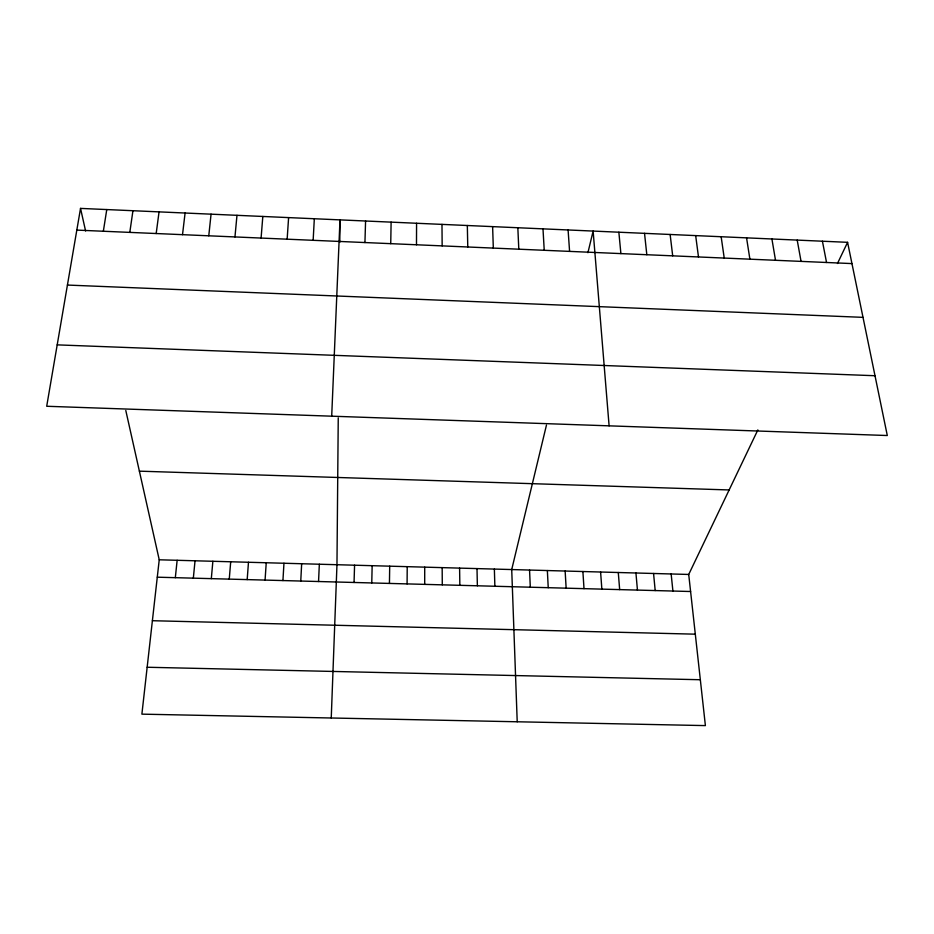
<?xml version="1.0" encoding="UTF-8"?>
<svg xmlns="http://www.w3.org/2000/svg" width="934" height="934" viewBox="0 0 934 934"><rect width="100%" height="100%" fill="white"/><g stroke="black" fill="none" stroke-linecap="round" stroke-linejoin="round"><path stroke-width="1.4" d="M424.701 584.369L424.713 567.148M416.482 244.778L416.576 223.261M407.084 583.902L407.224 566.658M338.248 417.883L336.964 564.72L331.243 718.001M339.789 242.338L339.988 219.875L331.698 416.19M389.443 583.423L389.7 566.179M390.739 243.669L391.113 222.14M371.767 582.956L372.152 565.689M364.937 242.548L365.579 221.008M354.056 582.477L354.57 565.198M318.552 581.52L319.335 564.229M300.76 581.041L301.659 563.739M313.147 240.318L314.326 218.743M282.932 580.563L283.959 563.249M287.147 239.186L288.606 217.599M265.069 580.084L266.237 562.758M247.183 579.605L248.479 562.268M261.088 238.065L262.816 216.466M229.262 579.127L230.698 561.778M211.317 578.648L212.87 561.276M234.959 236.932L236.979 215.322M193.338 578.158L195.031 560.785M175.323 577.679L177.145 560.295M208.772 235.8L211.061 214.166M125.798 410.505L159.235 559.793L141.886 714.148L705.392 725.601L688.72 574.457L757.859 429.92M182.515 234.667L185.084 213.022M156.188 233.535L159.049 211.866M129.803 232.391L132.943 210.71M103.347 231.247L106.768 209.555M80.534 208.399L46.7 406.267L887.3 435.524L847.582 242.326L80.534 208.399L85.601 231.025M546.46 425.11L511.715 569.553L517.214 721.784M587.918 252.717L593.125 231.072L609.108 425.846M837.471 263.493L847.582 242.326M147.163 667.25L700.325 679.73M152.394 620.713L695.305 634.174M157.286 577.189L690.6 591.514M159.235 559.793L688.72 574.457M139.388 471.156L729.139 489.953M57.196 344.868L875.006 375.725M67.423 285.057L863.004 317.35M76.822 230.103L851.96 263.586M822.422 241.217L826.543 262.489M797.204 240.108L801.057 261.392M771.916 238.987L775.512 260.294M746.558 237.866L749.897 259.185M721.153 236.734L724.224 258.076M695.667 235.613L698.492 256.967M670.133 234.481L672.69 255.846M644.53 233.348L646.818 254.725M671.149 573.966L672.912 591.035M653.566 573.488L655.189 590.568M618.857 232.216L620.888 253.604M635.937 572.997L637.443 590.09M618.285 572.507L619.662 589.611M600.597 572.017L601.858 589.132M568.094 229.962L569.588 251.398M582.886 571.526L584.007 588.654M565.14 571.036L566.144 588.175M542.993 228.853L544.23 250.3M547.359 570.546L548.235 587.696M517.833 227.744L518.802 249.203M529.555 570.044L530.302 587.206M492.615 226.623L493.315 248.094M494.366 569.075L494.868 586.26M477.005 568.596L477.367 585.793M467.327 225.514L467.771 246.996M459.598 568.117L459.843 585.314M441.98 224.382L442.156 245.887M442.167 567.627L442.284 584.847"/></g></svg>
